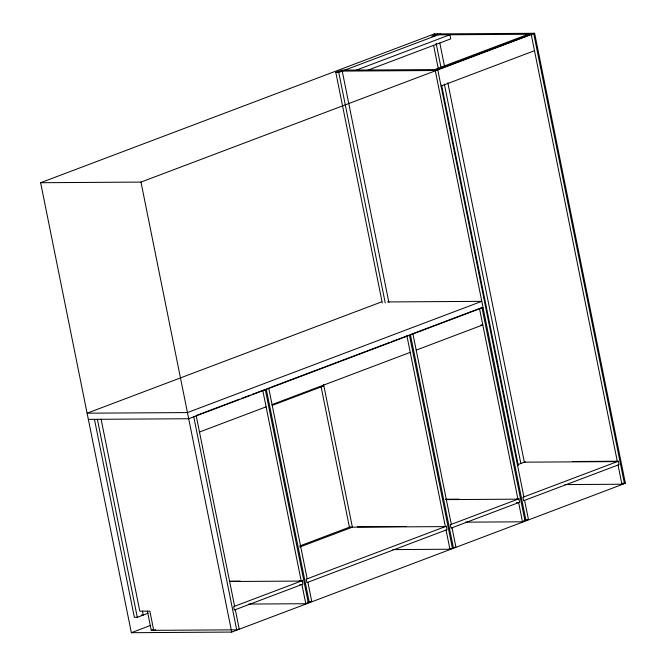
<?xml version="1.0" encoding="UTF-8"?>
<svg xmlns="http://www.w3.org/2000/svg" width="666" height="666" viewBox="0 0 666 666"><rect width="100%" height="100%" fill="white"/><g stroke="black" fill="none" stroke-linecap="round" stroke-linejoin="round"><path stroke-width="1" d="M40.626 182.717L434.282 33.924L534.64 33.3L625.374 483.283L231.718 632.076L131.36 632.7L40.626 182.717L140.984 182.084L534.64 33.3M382.301 302.955L335.814 72.419L341.783 70.163L437.728 69.564L523.901 496.911M437.712 33.908L431.743 36.164L434.682 36.139M335.814 72.419L338.753 72.403L440.651 33.891M356.468 70.072L449.908 34.757L450.74 38.869L368.007 70.138M434.798 69.58L528.238 34.266M388.844 302.256L342.232 71.087L435.248 70.504L533.657 33.308L624.392 483.291L621.911 484.232L564.86 484.59M441.05 86.031L534.498 50.708M381.352 301.981L87.104 413.195L187.454 412.57L481.701 301.348L387.554 301.939M239.61 399.134L196.17 415.551L234.623 606.251M241.542 398.41L250.225 395.121M252.156 394.397L261.813 390.742M269.713 387.754L389.402 342.515M391.35 341.783L408.574 335.273M412.054 333.957L410.398 334.582L453.413 547.918L455.894 546.977L452.023 527.772M478.521 308.833L412.878 333.641L451.332 524.342M482.95 307.525L188.703 418.739L88.345 419.372M199.492 432.018L266.092 406.843M272.061 404.587L410.239 352.364M416.2 350.108L482.808 324.933L480.844 324.95M272.236 405.386L323.659 385.947M299.733 545.97L350.183 526.906M299.758 547.052L352.372 527.172L323.568 384.407M517.615 464.718L525.324 461.796M94.464 419.422L134.365 617.332L137.304 617.315L148.118 613.228M131.36 632.7L150.799 625.349M147.402 611.155L151.274 630.361L153.222 629.62M155.669 629.611L153.721 630.344L149.85 611.138L139.818 611.197L101.082 419.105M518.931 498.792L450.341 524.716L451.032 528.146L519.622 502.222L518.931 498.792L516.866 498.801M151.274 630.361L236.705 629.82L239.186 628.887L235.314 609.681M248.743 604.07L305.794 603.712L308.275 602.772L265.259 389.444L262.779 390.376L301.223 581.077L229.92 581.518M307.192 602.405L311.755 601.456L307.883 582.25M392.882 549.592L449.933 549.234L452.414 548.293L409.399 334.956M465.451 522.161L522.502 521.803L524.983 520.862L481.968 307.534L479.487 308.475L517.94 499.167L445.596 499.617M523.909 520.504L528.463 519.547L524.592 500.341M438.161 34.832L531.177 34.249L617.34 461.596L524.333 462.179L447.827 82.767M572.868 461.505L617.307 461.222M622.269 483.308L625.374 483.283M445.554 499.25L458.991 499.167M516.55 502.605L518.631 502.597L522.502 521.803M357.484 526.773L406.06 526.473M229.878 581.152L240.21 581.085M299.117 580.719L301.19 580.702M299.842 584.515L301.914 584.507L305.794 603.712M141.309 615.076L143.273 615.059L142.449 611.005M618.031 465.026L621.911 484.232M439.81 42.99L444.538 66.442M434.282 33.924L434.69 35.964M436.122 43.282L441.058 67.766M444.347 84.091L520.862 463.561M433.599 45.338L438.328 68.806M441.616 85.123L518.339 465.617M435.248 70.504L525.982 520.487M406.918 335.897L445.371 526.598L349.417 527.197L321.129 386.904M446.062 530.028L449.933 549.234M338.753 72.403L385.239 302.93M307.192 578.821L268.739 388.128L266.258 389.061L309.274 602.397M193.689 416.491L236.705 629.82M140.984 182.084L231.718 632.076M97.403 419.405L137.304 617.315M302.222 580.702L233.633 606.626L234.324 610.056L302.913 584.132L302.222 580.702M446.362 526.215L306.194 579.195L306.893 582.625L447.053 529.645L446.362 526.215M618.339 461.222L522.91 497.286L523.601 500.715L619.03 464.652L618.339 461.222"/></g></svg>
